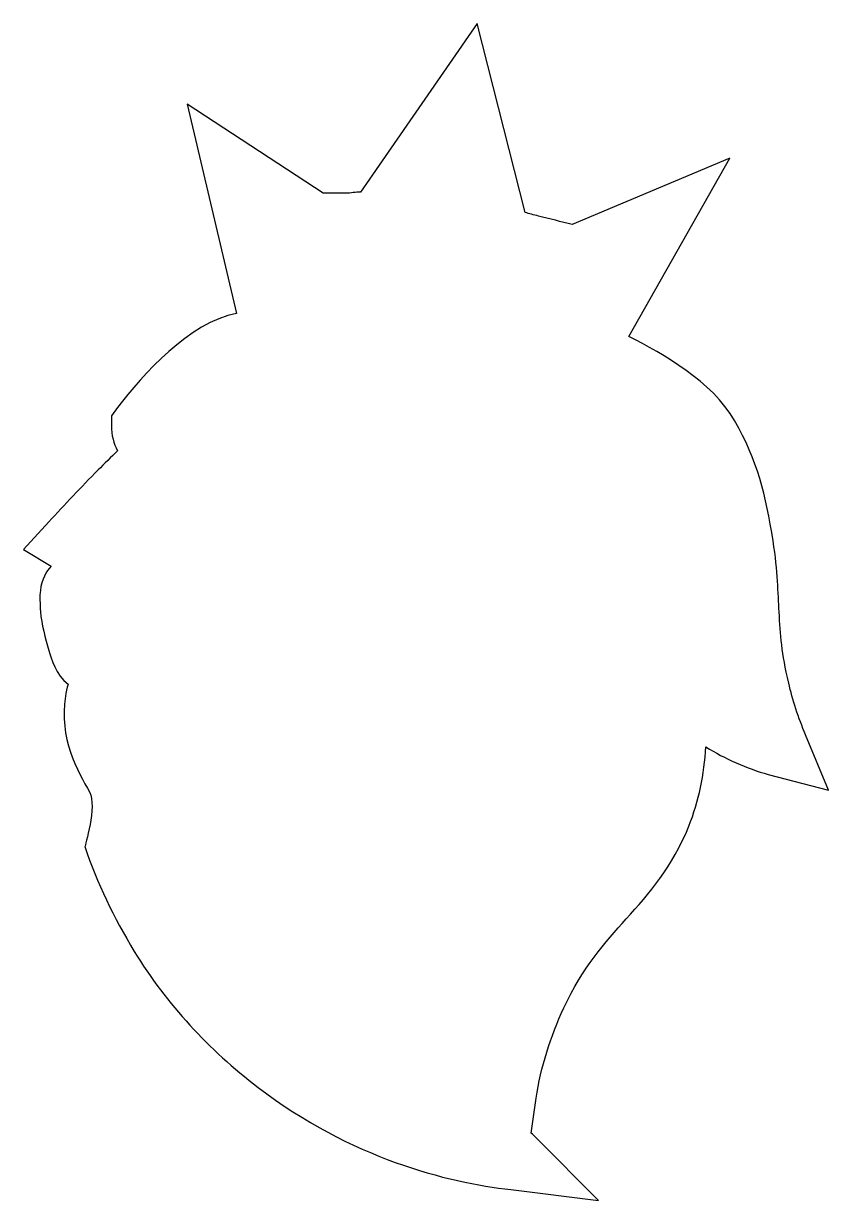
# Model space of a CAD drawing. Extents: x 0.8 to 67.9, y 0.7 to 98.8.
import ezdxf

# ---------------------------------------------------------------- set-up
doc = ezdxf.new("R2010")
doc.units = 0
doc.layers.get('0').update_dxf_attribs({"linetype": 'CONTINUOUS'})

msp = doc.modelspace()

# ---------------------------------------------------------------- linework, layer by layer
at = {"color": 7}
for p, q in [((38.609608, 98.809514), (28.876614, 84.761892)), ((42.623213, 83.056109), (38.609608, 98.809514)), ((25.766068, 84.661556), (14.427629, 92.086724)), ((14.427629, 92.086724), (18.541577, 74.627536)), ((59.68104, 87.571417), (46.536482, 82.052708)), ((51.252467, 72.721074), (59.68104, 87.571417)), ((8.607901, 66.801005), (8.1062, 66.098621)), ((8.1062, 66.098621), (8.1062, 65.295902)), ((2.888512, 57.26869), (0.781368, 54.960865)), ((0.781368, 54.960865), (3.089192, 53.556103)), ((67.908934, 34.892834), (66.002472, 39.508481)), ((62.891925, 36.197255), (67.908934, 34.892834)), ((43.124914, 6.295889), (43.526275, 9.205754)), ((48.743963, 0.676841), (43.526275, 5.894528)), ((41.419132, 1.579901), (48.743963, 0.676841))]:
    msp.add_line(p, q, dxfattribs=at)
for points in [[(26.869809, 84.661556), (26.468449, 84.661556), (26.167429, 84.661556), (25.766068, 84.661556)], [(27.672531, 84.661556), (27.371511, 84.661556), (27.070491, 84.661556), (26.869809, 84.661556)], [(28.876614, 84.761892), (28.475253, 84.761892), (28.073892, 84.661556), (27.672531, 84.661556)], [(43.726957, 82.755089), (43.325596, 82.855429), (42.924235, 82.955769), (42.623213, 83.056109)], [(46.536482, 82.052708), (45.633419, 82.253389), (44.630018, 82.554409), (43.726957, 82.755089)], [(18.541577, 74.627536), (14.628311, 73.925156), (10.715044, 69.510188), (8.607901, 66.801005)], [(60.082401, 65.697263), (58.17594, 69.008487), (54.162332, 71.215971), (51.252467, 72.721074)], [(8.1062, 65.295902), (8.1062, 64.49318), (8.30688, 63.790799), (8.607901, 63.188759)], [(63.293286, 55.663246), (62.691246, 59.476172), (61.988865, 62.386037), (60.082401, 65.697263)], [(8.607901, 63.188759), (8.1062, 62.687057), (7.504159, 62.085017), (7.002458, 61.583315)], [(7.002458, 61.583315), (5.597696, 60.178553), (4.192934, 58.673452), (2.888512, 57.26869)], [(63.794988, 49.743178), (63.69465, 51.348619), (63.69465, 53.054404), (63.293286, 55.663246)], [(3.089192, 53.556103), (2.687831, 53.154742), (2.286471, 52.452361), (2.186131, 51.549301)], [(2.186131, 51.549301), (2.085791, 51.047599), (2.186131, 50.445559), (2.186131, 49.743178)], [(2.186131, 49.743178), (2.286471, 48.739776), (2.587491, 47.535693), (2.888512, 46.532292)], [(64.59771, 43.823106), (63.995667, 46.331613), (63.895327, 47.836713), (63.794988, 49.743178)], [(2.888512, 46.532292), (3.089192, 45.829911), (3.490553, 44.52549), (4.493954, 43.722768)], [(4.493954, 43.722768), (4.393614, 43.421748), (4.293274, 43.020387), (4.293274, 42.719367)], [(66.002472, 39.508481), (65.40043, 40.913244), (64.898728, 42.418347), (64.59771, 43.823106)], [(4.293274, 42.719367), (3.691233, 39.207461), (5.296676, 36.498275), (6.300077, 34.692155)], [(56.269476, 31.882631), (57.072198, 33.989771), (57.573897, 36.197255), (57.674238, 38.50508)], [(57.674238, 38.50508), (59.279682, 37.501676), (61.085805, 36.698957), (62.891925, 36.197255)], [(6.300077, 34.692155), (6.902118, 33.58841), (5.898716, 30.176846), (5.898716, 30.176846)], [(51.051788, 24.156436), (52.958249, 26.263579), (54.864714, 28.471063), (56.269476, 31.882631)], [(5.898716, 30.176846), (6.902118, 27.166642), (8.30688, 24.256777), (10.012663, 21.447253)], [(45.834101, 16.731264), (47.439542, 20.142832), (49.245665, 22.149634), (51.051788, 24.156436)], [(10.012663, 21.447253), (12.721848, 17.032284), (16.233753, 13.219359), (20.3477, 10.108815)], [(43.526275, 9.205754), (43.927636, 11.814597), (44.730358, 14.323101), (45.834101, 16.731264)], [(20.3477, 10.108815), (28.073892, 4.188746), (36.101104, 2.181944), (41.419132, 1.579901)], [(43.526275, 5.894528), (43.425937, 5.994864), (43.225255, 6.195548), (43.124914, 6.295889)]]:
    msp.add_open_spline(points, degree=3, dxfattribs=at)

doc.saveas('drawing.dxf')
